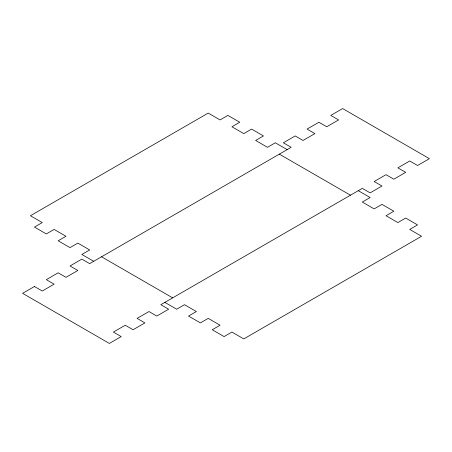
<?xml version="1.0" encoding="UTF-8"?>
<svg xmlns="http://www.w3.org/2000/svg" width="452" height="452" viewBox="0 0 452 452"><rect width="100%" height="100%" fill="white"/><g stroke="black" fill="none" stroke-linecap="round" stroke-linejoin="round"><path stroke-width="0.68" d="M287.161 149.629L275.308 142.787L267.488 147.301L255.634 140.459L263.454 135.939L251.6 129.097L243.781 133.617L231.927 126.769L239.752 122.255L227.898 115.413L220.073 119.927L208.219 113.085L30.425 215.734L42.279 222.576L34.454 227.096L46.307 233.938L54.127 229.424L65.981 236.266L58.161 240.78L70.015 247.623L77.834 243.108L89.688 249.95L81.868 254.47L93.717 261.312M358.283 190.687L370.131 197.53L362.312 202.05L374.166 208.892L381.985 204.377L393.839 211.22L386.019 215.734L397.873 222.576L405.693 218.062L417.546 224.904L409.721 229.424L421.575 236.266L243.781 338.915L231.927 332.073L224.102 336.587L212.248 329.745L220.073 325.231L208.219 318.383L200.4 322.903L188.546 316.061L196.366 311.541L184.512 304.699L176.692 309.213L164.839 302.371M279.342 154.143L350.458 195.207M101.542 256.792L172.658 297.857M34.454 286.495L22.6 293.337L109.367 343.43L121.221 336.587L113.395 332.073L125.249 325.231L133.069 329.745L144.922 322.903L137.103 318.383L148.957 311.541L156.776 316.061L168.63 309.213L160.81 304.699L362.312 188.36L370.131 192.88L381.985 186.038L374.166 181.518L386.019 174.675L393.839 179.19L405.693 172.348L397.873 167.833L409.721 160.985L417.546 165.505L429.4 158.663L342.633 108.57L330.779 115.413L338.604 119.927L326.751 126.769L318.931 122.255L307.077 129.097L314.897 133.617L303.043 140.459L295.224 135.939L283.37 142.787L291.19 147.301L89.688 263.64L81.868 259.12L70.015 265.962L77.834 270.482L65.981 277.325L58.161 272.81L46.307 279.652L54.127 284.167L42.279 291.015L34.454 286.495"/></g></svg>
